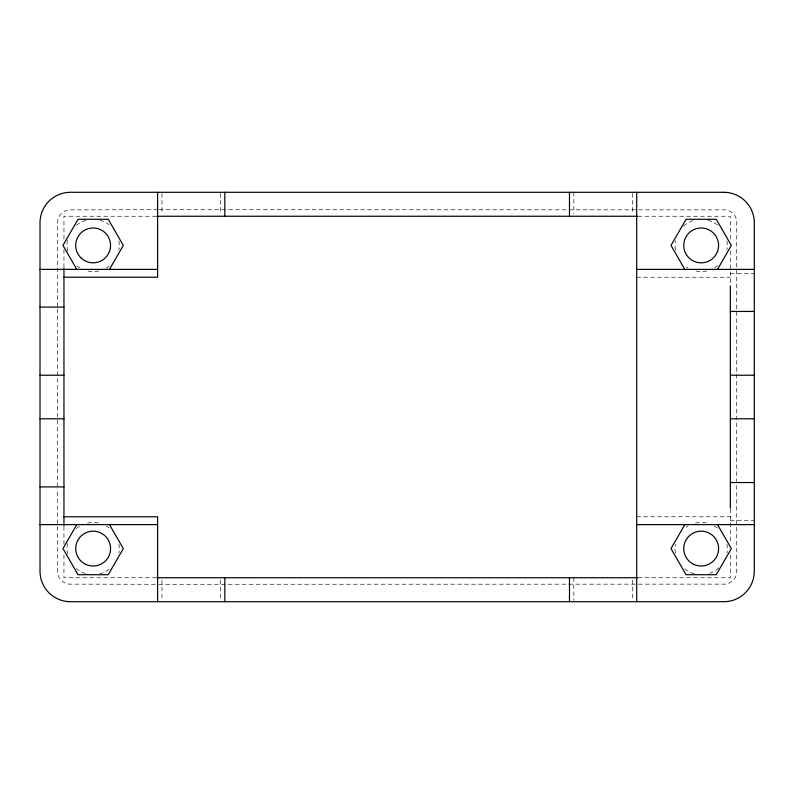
<?xml version="1.0" encoding="UTF-8"?>
<svg xmlns="http://www.w3.org/2000/svg" width="794" height="794" viewBox="0 0 794 794"><rect width="100%" height="100%" fill="white"/><g stroke="black" fill="none" stroke-linecap="round" stroke-linejoin="round"><path stroke-width="0.6" stroke-dasharray="3.97 2.98" d="M157.857 209.715L68.79 209.864A13.032 13.032 0 0 0 57.575 221.079L57.426 307.695M159.098 209.715L725.508 209.864A13.032 13.032 0 0 1 736.733 221.079L736.733 572.921A13.032 13.032 0 0 1 725.508 584.136L156.617 584.285M156.368 216.246L63.957 216.246L63.957 240.642M637.939 216.246L730.341 216.246L730.341 239.768M730.341 273.732L754.3 273.732M636.699 277.225L730.341 277.225M636.699 516.775L730.341 516.775M730.341 520.269L754.3 520.269M156.368 577.754L63.957 577.754L63.957 553.358M637.939 577.754L730.341 577.754L730.341 554.232M155.376 584.285L68.79 584.136A13.032 13.032 0 0 1 57.575 572.921L57.426 488.786M730.341 250.914L730.341 284.877M730.341 509.113L730.341 543.086M632.352 193.488L632.352 213.854M632.352 580.146L632.352 600.512M573.834 192.297L573.834 213.854M573.834 577.754L573.834 600.512M220.464 193.488L220.464 213.854M220.464 580.146L220.464 600.512M161.956 193.488L161.956 213.854M161.956 580.146L161.956 600.512M63.957 249.673L63.957 267.469M63.957 526.531L63.957 544.327M57.426 308.935L57.426 487.546M118.872 240.89A26.133 26.133 0 0 1 118.872 249.971M109.046 266.159A26.133 26.133 0 0 1 106.207 268.064M98.803 270.943A26.133 26.133 0 0 1 87.479 270.943M80.075 268.064A26.133 26.133 0 0 1 76.333 265.444M67.629 251.093A26.133 26.133 0 0 1 67.629 239.768M76.333 225.417A26.133 26.133 0 0 1 86.377 220.186M99.905 220.186A26.133 26.133 0 0 1 109.046 224.702M118.872 544.049A26.133 26.133 0 0 1 118.872 553.14M109.046 569.328A26.133 26.133 0 0 1 99.895 573.834M85.276 573.506A26.133 26.133 0 0 1 76.333 568.593M67.629 554.242A26.133 26.133 0 0 1 67.629 542.917M76.343 528.566A26.133 26.133 0 0 1 80.085 525.946M87.489 523.077A26.133 26.133 0 0 1 98.813 523.077M106.217 525.956A26.133 26.133 0 0 1 109.056 527.861M726.897 240.89A26.133 26.133 0 0 1 726.897 249.971M717.965 265.444A26.133 26.133 0 0 1 714.233 268.064M706.829 270.943A26.133 26.133 0 0 1 695.504 270.943M688.1 268.064A26.133 26.133 0 0 1 686.175 266.844M675.426 249.971A26.133 26.133 0 0 1 675.426 240.89M683.505 226.171A26.133 26.133 0 0 1 694.403 220.186M707.93 220.186A26.133 26.133 0 0 1 718.828 226.171M726.897 544.029A26.133 26.133 0 0 1 726.897 553.11M718.828 567.829A26.133 26.133 0 0 1 707.93 573.814M694.403 573.814A26.133 26.133 0 0 1 683.505 567.829M675.426 553.11A26.133 26.133 0 0 1 675.426 544.029M686.175 527.156A26.133 26.133 0 0 1 688.1 525.936M695.504 523.057A26.133 26.133 0 0 1 706.829 523.057M714.233 525.936A26.133 26.133 0 0 1 719.642 530.094"/><path stroke-width="1.19" d="M109.473 269.384L123.318 245.415L108.232 219.283L78.05 219.283L62.964 245.415L76.8 269.384M76.8 524.616L62.964 548.585L78.05 574.717L108.232 574.717L123.318 548.585L109.473 524.616M717.498 269.384L731.343 245.415L716.248 219.283L686.076 219.283L670.99 245.415L684.825 269.384M684.825 524.616L670.99 548.585L686.076 574.717L716.248 574.717L731.343 548.585L717.498 524.616M156.855 216.246L637.443 216.246M40.008 269.384L157.599 269.384M636.699 269.384L754.3 269.384M63.957 277.225L157.599 277.225L157.599 192.297M40.008 307.099L63.957 307.099M730.341 311.447L754.3 311.447M40.008 375.225L63.957 375.225M730.341 375.225L754.3 375.225M40.008 418.775L63.957 418.775M730.341 418.775L754.3 418.775M730.341 482.544L754.3 482.544M40.008 486.901L63.957 486.901M63.957 516.775L157.599 516.775L157.599 601.703M40.008 524.616L157.599 524.616M636.699 524.626L754.3 524.616M156.855 577.754L637.443 577.754M730.341 285.9L730.341 508.1M636.699 192.297L636.699 601.703M569.477 192.297L569.477 216.246M569.477 577.754L569.477 601.703M224.821 192.297L224.821 216.246M224.821 577.754L224.821 601.703M63.957 268.243L63.957 525.757M723.81 192.297L70.487 192.297A30.49 30.49 0 0 0 40.008 222.777L40.008 571.223A30.49 30.49 0 0 0 70.487 601.703L723.81 601.703A30.49 30.49 0 0 0 754.3 571.223L754.3 222.777A30.49 30.49 0 0 0 723.81 192.297M84.432 563.671A17.418 17.418 0 0 0 110.565 548.585A17.418 17.418 0 0 0 84.432 533.499A17.418 17.418 0 0 0 84.432 563.671M80.819 257.732A17.418 17.418 0 0 0 109.969 249.921A17.418 17.418 0 0 0 88.63 228.583A17.418 17.418 0 0 0 80.819 257.732M692.457 260.501A17.418 17.418 0 0 0 718.59 245.415A17.418 17.418 0 0 0 692.457 230.329A17.418 17.418 0 0 0 692.457 260.501M692.457 563.671A17.418 17.418 0 0 0 718.59 548.585A17.418 17.418 0 0 0 692.457 533.499A17.418 17.418 0 0 0 692.457 563.671"/></g></svg>
